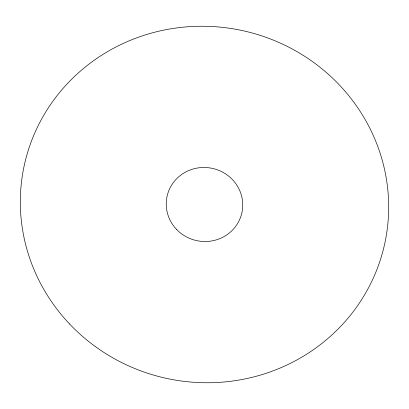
<?xml version="1.0" encoding="UTF-8"?>
<svg xmlns="http://www.w3.org/2000/svg" width="409" height="409" viewBox="0 0 409 409"><rect width="100%" height="100%" fill="white"/><g stroke="black" fill="none" stroke-linecap="round" stroke-linejoin="round"><path stroke-width="0.61" d="M176.478 229.316A38.308 36.963 11.7 0 0 241.059 215.886A38.308 36.963 11.7 0 0 195.962 168.298A38.308 36.963 11.7 0 0 176.478 229.316M69.581 323.979A184.433 177.981 11.7 0 0 380.528 259.321A184.433 177.981 11.7 0 0 163.385 30.2A184.433 177.981 11.7 0 0 69.581 323.979"/></g></svg>
